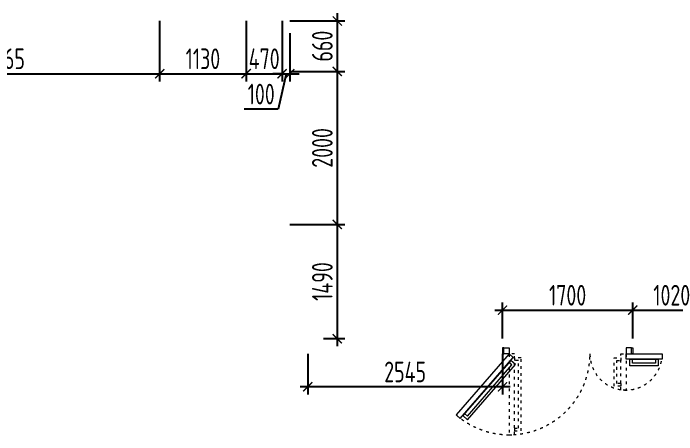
# Model space of a CAD drawing. Header units: millimetres. Extents: x -350007 to 536090, y -888 to 198380.
# Drawn here: x -186055 to -177392, y 65591 to 71096 of the extents above; entities that cross this region are included whole.
import ezdxf

# ---------------------------------------------------------------- set-up
doc = ezdxf.new("R2010")
doc.units = ezdxf.units.MM
doc.linetypes.add('ACAD_ISO03W100', pattern=[30, 12, -18])
doc.layers.add('АР_Двери', color=175, linetype='Continuous', lineweight=18)
doc.layers.add('АР_Размеры нов.', color=15, linetype='Continuous', lineweight=0)
doc.styles.add('ISOCPEUR', font='isocpeur.ttf', dxfattribs={"width": 0.7})
doc.dimstyles.new('R_100', dxfattribs={"dimtxt": 270, "dimasz": 120, "dimexe": 100, "dimexo": 0, "dimgap": 60, "dimtad": 1, "dimdec": 0, "dimrnd": 5, "dimzin": 0, "dimdsep": 46, "dimtxsty": 'ISOCPEUR', "dimblk": 'ARCHTICK', "dimcen": 0, "dimdle": 100, "dimclrd": 256, "dimclre": 256, "dimclrt": 256, "dimadec": 0, "dimazin": 0, "dimtfac": 2, "dimtdec": 0, "dimtofl": 0, "dimtmove": 1, "dimatfit": 3, "dimfxl": 1, "dimtvp": 3, "dimtolj": 1, "dimtzin": 0, "dimarcsym": 0})

# ---------------------------------------------------------------- blocks, each defined once
blk = doc.blocks.new('_ArchTick')
at = {"color": 0, "linetype": 'ByBlock', "const_width": 0.15}
blk.add_lwpolyline([(-0.5, -0.5), (0.5, 0.5)], dxfattribs=at)
blk = doc.blocks.new('*D2760')
at = {"layer": 'Defpoints', "color": 0, "ltscale": 100, "transparency": 16777216}
for p in [(-177966.5, 67218.2), (-179666.5, 66845.7), (-177966.5, 66845.7)]:
    blk.add_point(p, dxfattribs=at)
at = {"layer": 'АР_Размеры нов.', "lineweight": -2, "ltscale": 100, "transparency": 16777216}
for p, q in [((-179666.5, 66845.7), (-179666.5, 67318.2)), ((-177966.5, 66845.7), (-177966.5, 67318.2)), ((-179766.5, 67218.2), (-177866.5, 67218.2))]:
    blk.add_line(p, q, dxfattribs=at)
at = {"layer": 'АР_Размеры нов.', "lineweight": -2, "ltscale": 100, "transparency": 16777216, "xscale": 120, "yscale": 120, "zscale": 120, "rotation": 180}
blk.add_blockref('_ArchTick', (-179666.5, 67218.2), dxfattribs=at)
at = {"layer": 'АР_Размеры нов.', "lineweight": -2, "ltscale": 100, "transparency": 16777216, "xscale": 120, "yscale": 120, "zscale": 120}
blk.add_blockref('_ArchTick', (-177966.5, 67218.2), dxfattribs=at)
at = {"layer": 'АР_Размеры нов.', "ltscale": 100, "transparency": 16777216, "insert": (-178816.5, 67413.2), "char_height": 270, "attachment_point": 5, "style": 'ISOCPEUR'}
blk.add_mtext('\\A1;1700', dxfattribs=at)
blk = doc.blocks.new('дв.1700')
at = {"layer": 'АР_Двери'}
for points in [[(-87, 0), (-87, -80), (-70, -80), (-70, 0), (-87, 0)], [(-70, -80), (-70, 0), (0, 0), (0, -30), (0, -30), (0, -80), (-70, -80)], [(1596, -80), (1596, 0), (1526, 0), (1526, -30), (1526, -30), (1526, -80), (1596, -80)], [(1613, 0), (1613, -80), (1596, -80), (1596, 0), (1613, 0)]]:
    blk.add_lwpolyline(points, dxfattribs=at)
for points in [[(0, -80), (-692, -876), (-639.2, -921.8), (52.7, -125.8)], [(1997.3, -149.9), (1526, -149.9), (1526, -80), (1997.3, -80)], [(19.9, -163.6), (-606.3, -883.9), (-542.2, -939.6), (84, -219.2)], [(1946.9, -234.7), (1576, -234.7), (1576, -149.9), (1946.9, -149.9)], [(1911.9, -199.7), (1611, -199.7), (1611, -149.9), (1911.9, -149.9)], [(-3, -190), (-583.3, -857.5), (-545.7, -890.2), (34.6, -222.7)]]:
    blk.add_lwpolyline(points, close=True, dxfattribs=at)
at = {"layer": 'АР_Двери', "linetype": 'ACAD_ISO03W100', "ltscale": 3}
for points in [[(0, -80), (0, -1134.7), (69.9, -1134.7), (69.9, -80)], [(1456.1, -551.3), (1456.1, -80), (1526, -80), (1526, -551.3)]]:
    blk.add_lwpolyline(points, close=True, dxfattribs=at)
for points in [[(69.9, -1049.5), (69.9, -1084.5), (154.7, -1084.5), (154.7, -130), (69.9, -130), (69.9, -165)], [(69.9, -1049.5), (119.7, -1049.5), (119.7, -165), (69.9, -165)], [(1456.1, -465.9), (1456.1, -500.9), (1371.3, -500.9), (1371.3, -130), (1456.1, -130), (1456.1, -165)], [(1456.1, -465.9), (1406.3, -465.9), (1406.3, -165), (1456.1, -165)]]:
    blk.add_lwpolyline(points, dxfattribs=at)
for centre, radius, start, end in [((0, -80), 1054.7, 228.99999, 0), ((1526, -80), 471.3, 180, 351.4758)]:
    blk.add_arc(centre, radius, start, end, dxfattribs=at)
blk = doc.blocks.new('*D1691')
at = {"layer": 'Defpoints', "color": 0, "ltscale": 500, "transparency": 16777216}
for p in [(-188208.6, 70995.7), (-184143.8, 70995.7), (-184143.8, 70306.3)]:
    blk.add_point(p, dxfattribs=at)
at = {"layer": 'АР_Размеры нов.', "lineweight": -2, "ltscale": 500, "transparency": 16777216}
for p, q in [((-188208.6, 70995.7), (-188208.6, 70206.3)), ((-184143.8, 70995.7), (-184143.8, 70206.3)), ((-188308.6, 70306.3), (-184043.8, 70306.3))]:
    blk.add_line(p, q, dxfattribs=at)
at = {"layer": 'АР_Размеры нов.', "lineweight": -2, "ltscale": 500, "transparency": 16777216, "xscale": 120, "yscale": 120, "zscale": 120, "rotation": 180}
blk.add_blockref('_ArchTick', (-188208.6, 70306.3), dxfattribs=at)
at = {"layer": 'АР_Размеры нов.', "lineweight": -2, "ltscale": 500, "transparency": 16777216, "xscale": 120, "yscale": 120, "zscale": 120}
blk.add_blockref('_ArchTick', (-184143.8, 70306.3), dxfattribs=at)
at = {"layer": 'АР_Размеры нов.', "lineweight": 13, "ltscale": 500, "transparency": 16777216, "insert": (-186176.2, 70501.3), "char_height": 270, "attachment_point": 5, "style": 'ISOCPEUR'}
blk.add_mtext('\\A1;4065', dxfattribs=at)
blk = doc.blocks.new('*D1692')
at = {"layer": 'Defpoints', "color": 0, "ltscale": 500, "transparency": 16777216}
for p in [(-184143.8, 70995.7), (-183013.8, 70995.7), (-183013.8, 70306.3)]:
    blk.add_point(p, dxfattribs=at)
at = {"layer": 'АР_Размеры нов.', "lineweight": -2, "ltscale": 500, "transparency": 16777216}
for p, q in [((-184143.8, 70995.7), (-184143.8, 70206.3)), ((-183013.8, 70995.7), (-183013.8, 70206.3)), ((-184243.8, 70306.3), (-182913.8, 70306.3))]:
    blk.add_line(p, q, dxfattribs=at)
at = {"layer": 'АР_Размеры нов.', "lineweight": -2, "ltscale": 500, "transparency": 16777216, "xscale": 120, "yscale": 120, "zscale": 120, "rotation": 180}
blk.add_blockref('_ArchTick', (-184143.8, 70306.3), dxfattribs=at)
at = {"layer": 'АР_Размеры нов.', "lineweight": -2, "ltscale": 500, "transparency": 16777216, "xscale": 120, "yscale": 120, "zscale": 120}
blk.add_blockref('_ArchTick', (-183013.8, 70306.3), dxfattribs=at)
at = {"layer": 'АР_Размеры нов.', "lineweight": 13, "ltscale": 500, "transparency": 16777216, "insert": (-183578.8, 70501.3), "char_height": 270, "attachment_point": 5, "style": 'ISOCPEUR'}
blk.add_mtext('\\A1;1130', dxfattribs=at)
blk = doc.blocks.new('*D1693')
at = {"layer": 'Defpoints', "color": 0, "ltscale": 500, "transparency": 16777216}
for p in [(-183013.8, 70995.7), (-182543.9, 70995.7), (-182543.9, 70306.3)]:
    blk.add_point(p, dxfattribs=at)
at = {"layer": 'АР_Размеры нов.', "lineweight": -2, "ltscale": 500, "transparency": 16777216}
for p, q in [((-183013.8, 70995.7), (-183013.8, 70206.3)), ((-182543.9, 70995.7), (-182543.9, 70206.3)), ((-183113.8, 70306.3), (-182443.9, 70306.3))]:
    blk.add_line(p, q, dxfattribs=at)
at = {"layer": 'АР_Размеры нов.', "lineweight": -2, "ltscale": 500, "transparency": 16777216, "xscale": 120, "yscale": 120, "zscale": 120, "rotation": 180}
blk.add_blockref('_ArchTick', (-183013.8, 70306.3), dxfattribs=at)
at = {"layer": 'АР_Размеры нов.', "lineweight": -2, "ltscale": 500, "transparency": 16777216, "xscale": 120, "yscale": 120, "zscale": 120}
blk.add_blockref('_ArchTick', (-182543.9, 70306.3), dxfattribs=at)
at = {"layer": 'АР_Размеры нов.', "lineweight": 13, "ltscale": 500, "transparency": 16777216, "insert": (-182778.9, 70501.3), "char_height": 270, "attachment_point": 5, "style": 'ISOCPEUR'}
blk.add_mtext('\\A1;470', dxfattribs=at)
blk = doc.blocks.new('*D1694')
at = {"layer": 'Defpoints', "color": 0, "ltscale": 500, "transparency": 16777216}
for p in [(-182443.9, 70995.7), (-182443.9, 70337.2), (-181824.4, 70337.2)]:
    blk.add_point(p, dxfattribs=at)
at = {"layer": 'АР_Размеры нов.', "lineweight": -2, "ltscale": 500, "transparency": 16777216}
for p, q in [((-181824.4, 71095.7), (-181824.4, 70237.2)), ((-182443.9, 70995.7), (-181724.4, 70995.7)), ((-182443.9, 70337.2), (-181724.4, 70337.2))]:
    blk.add_line(p, q, dxfattribs=at)
at = {"layer": 'АР_Размеры нов.', "lineweight": -2, "ltscale": 500, "transparency": 16777216, "xscale": 120, "yscale": 120, "zscale": 120}
for p, rotation in [((-181824.4, 70995.7), 90), ((-181824.4, 70337.2), 270)]:
    blk.add_blockref('_ArchTick', p, dxfattribs=dict(at, rotation=rotation))
at = {"layer": 'АР_Размеры нов.', "lineweight": 13, "ltscale": 500, "transparency": 16777216, "insert": (-182019.4, 70666.5), "char_height": 270, "attachment_point": 5, "rotation": 90, "style": 'ISOCPEUR'}
blk.add_mtext('\\A1;660', dxfattribs=at)
blk = doc.blocks.new('*D1695')
at = {"layer": 'Defpoints', "color": 0, "ltscale": 500, "transparency": 16777216}
for p in [(-182443.9, 70337.2), (-182443.8, 68337.2), (-181824.4, 68337.2)]:
    blk.add_point(p, dxfattribs=at)
at = {"layer": 'АР_Размеры нов.', "lineweight": -2, "ltscale": 500, "transparency": 16777216}
for p, q in [((-181824.4, 70437.2), (-181824.4, 68237.2)), ((-182443.9, 70337.2), (-181724.4, 70337.2)), ((-182443.8, 68337.2), (-181724.4, 68337.2))]:
    blk.add_line(p, q, dxfattribs=at)
at = {"layer": 'АР_Размеры нов.', "lineweight": -2, "ltscale": 500, "transparency": 16777216, "xscale": 120, "yscale": 120, "zscale": 120}
for p, rotation in [((-181824.4, 70337.2), 90), ((-181824.4, 68337.2), 270)]:
    blk.add_blockref('_ArchTick', p, dxfattribs=dict(at, rotation=rotation))
at = {"layer": 'АР_Размеры нов.', "lineweight": 13, "ltscale": 500, "transparency": 16777216, "insert": (-182019.4, 69337.2), "char_height": 270, "attachment_point": 5, "rotation": 90, "style": 'ISOCPEUR'}
blk.add_mtext('\\A1;2000', dxfattribs=at)
blk = doc.blocks.new('*D1696')
at = {"layer": 'Defpoints', "color": 0, "ltscale": 500, "transparency": 16777216}
for p in [(-182443.8, 68337.2), (-182002.9, 66845.7), (-181824.4, 66845.7)]:
    blk.add_point(p, dxfattribs=at)
at = {"layer": 'АР_Размеры нов.', "lineweight": -2, "ltscale": 500, "transparency": 16777216}
for p, q in [((-181824.4, 68437.2), (-181824.4, 66745.7)), ((-182443.8, 68337.2), (-181724.4, 68337.2)), ((-182002.9, 66845.7), (-181724.4, 66845.7))]:
    blk.add_line(p, q, dxfattribs=at)
at = {"layer": 'АР_Размеры нов.', "lineweight": -2, "ltscale": 500, "transparency": 16777216, "xscale": 120, "yscale": 120, "zscale": 120}
for p, rotation in [((-181824.4, 68337.2), 90), ((-181824.4, 66845.7), 270)]:
    blk.add_blockref('_ArchTick', p, dxfattribs=dict(at, rotation=rotation))
at = {"layer": 'АР_Размеры нов.', "lineweight": 13, "ltscale": 500, "transparency": 16777216, "insert": (-182019.4, 67591.5), "char_height": 270, "attachment_point": 5, "rotation": 90, "style": 'ISOCPEUR'}
blk.add_mtext('\\A1;1490', dxfattribs=at)
blk = doc.blocks.new('*D1697')
at = {"layer": 'Defpoints', "color": 0, "ltscale": 500, "transparency": 16777216}
for p in [(-176946.8, 67218.2), (-177966.5, 66845.7), (-176946.8, 66845.7)]:
    blk.add_point(p, dxfattribs=at)
at = {"layer": 'АР_Размеры нов.', "lineweight": -2, "ltscale": 500, "transparency": 16777216}
for p, q in [((-177966.5, 66845.7), (-177966.5, 67318.2)), ((-176946.8, 66845.7), (-176946.8, 67318.2)), ((-178066.5, 67218.2), (-176846.8, 67218.2))]:
    blk.add_line(p, q, dxfattribs=at)
at = {"layer": 'АР_Размеры нов.', "lineweight": -2, "ltscale": 500, "transparency": 16777216, "xscale": 120, "yscale": 120, "zscale": 120, "rotation": 180}
blk.add_blockref('_ArchTick', (-177966.5, 67218.2), dxfattribs=at)
at = {"layer": 'АР_Размеры нов.', "lineweight": -2, "ltscale": 500, "transparency": 16777216, "xscale": 120, "yscale": 120, "zscale": 120}
blk.add_blockref('_ArchTick', (-176946.8, 67218.2), dxfattribs=at)
at = {"layer": 'АР_Размеры нов.', "lineweight": 13, "ltscale": 500, "transparency": 16777216, "insert": (-177456.6, 67413.2), "char_height": 270, "attachment_point": 5, "style": 'ISOCPEUR'}
blk.add_mtext('\\A1;1020', dxfattribs=at)
blk = doc.blocks.new('*D1739')
at = {"layer": 'Defpoints', "color": 0, "ltscale": 500, "transparency": 16777216}
for p in [(-182543.9, 70834), (-182443.9, 70834), (-182443.9, 70306.3)]:
    blk.add_point(p, dxfattribs=at)
at = {"layer": 'АР_Размеры нов.', "lineweight": -2, "ltscale": 500, "transparency": 16777216}
for p, q in [((-182543.9, 70834), (-182543.9, 70206.3)), ((-182443.9, 70834), (-182443.9, 70206.3)), ((-182543.9, 70306.3), (-182663.9, 70306.3)), ((-182493.9, 70306.3), (-182597.1, 69845.2)), ((-182543.9, 70306.3), (-182443.9, 70306.3)), ((-182443.9, 70306.3), (-182323.9, 70306.3)), ((-182597.1, 69845.2), (-183038.4, 69845.2))]:
    blk.add_line(p, q, dxfattribs=at)
at = {"layer": 'АР_Размеры нов.', "lineweight": -2, "ltscale": 500, "transparency": 16777216, "xscale": 120, "yscale": 120, "zscale": 120}
blk.add_blockref('_ArchTick', (-182543.9, 70306.3), dxfattribs=at)
at = {"layer": 'АР_Размеры нов.', "lineweight": -2, "ltscale": 500, "transparency": 16777216, "xscale": 120, "yscale": 120, "zscale": 120, "rotation": 180}
blk.add_blockref('_ArchTick', (-182443.9, 70306.3), dxfattribs=at)
at = {"layer": 'АР_Размеры нов.', "lineweight": 13, "ltscale": 500, "transparency": 16777216, "insert": (-182817.8, 70040.2), "char_height": 270, "attachment_point": 5, "style": 'ISOCPEUR'}
blk.add_mtext('\\A1;100', dxfattribs=at)
blk = doc.blocks.new('*D2489')
at = {"layer": 'Defpoints', "color": 0, "ltscale": 500, "transparency": 16777216}
for p in [(-182210.4, 66645.7), (-179666.5, 66645.7), (-182210.4, 66216.7)]:
    blk.add_point(p, dxfattribs=at)
at = {"layer": 'АР_Размеры нов.', "lineweight": -2, "ltscale": 500, "transparency": 16777216}
for p, q in [((-182210.4, 66645.7), (-182210.4, 66116.7)), ((-179666.5, 66645.7), (-179666.5, 66116.7)), ((-179566.5, 66216.7), (-182310.4, 66216.7))]:
    blk.add_line(p, q, dxfattribs=at)
at = {"layer": 'АР_Размеры нов.', "lineweight": -2, "ltscale": 500, "transparency": 16777216, "xscale": 120, "yscale": 120, "zscale": 120, "rotation": 180}
blk.add_blockref('_ArchTick', (-182210.4, 66216.7), dxfattribs=at)
at = {"layer": 'АР_Размеры нов.', "lineweight": -2, "ltscale": 500, "transparency": 16777216, "xscale": 120, "yscale": 120, "zscale": 120}
blk.add_blockref('_ArchTick', (-179666.5, 66216.7), dxfattribs=at)
at = {"layer": 'АР_Размеры нов.', "lineweight": 13, "ltscale": 500, "transparency": 16777216, "insert": (-180938.4, 66411.7), "char_height": 270, "attachment_point": 5, "style": 'ISOCPEUR'}
blk.add_mtext('\\A1;2545', dxfattribs=at)

msp = doc.modelspace()

# ---------------------------------------------------------------- block references
at = {"layer": 'АР_Размеры нов.', "color": 3}
msp.add_blockref('дв.1700', (-179579.5, 66725.7), dxfattribs=at)

# ---------------------------------------------------------------- dimensions: what is measured, and where the dimension line sits
at = {"layer": 'АР_Размеры нов.', "lineweight": 13, "ltscale": 500}
for base, p1, p2, picture, middle in [((-181824.3715, 70337.2317), (-182443.8866, 70995.7295), (-182443.8558, 70337.2317), '*D1694', (-182019.3715, 70666.4806)), ((-181824.4, 68337.2), (-182443.9, 70337.2), (-182443.8, 68337.2), '*D1695', (-182019.4, 69337.2)), ((-181824.3715, 66845.6825), (-182443.7868, 68337.2232), (-182002.9474, 66845.6825), '*D1696', (-182019.3715, 67591.4528))]:
    dim = msp.add_linear_dim(base=base, p1=p1, p2=p2, angle=90, dimstyle='R_100', override={"dimpost": '\\X'}, dxfattribs=at)
    dim.commit()
    dim.dimension.update_dxf_attribs({"geometry": picture, "text_midpoint": middle})
for base, p1, p2, override, picture, middle in [((-184143.8, 70306.3), (-188208.6, 70995.7), (-184143.8, 70995.7), {"dimpost": '\\X', "dimfxl": 300, "dimarcsym": 1}, '*D1691', (-186176.2, 70501.3)), ((-183013.8, 70306.3), (-184143.8, 70995.7), (-183013.8, 70995.7), {"dimpost": '\\X', "dimfxl": 300, "dimarcsym": 1}, '*D1692', (-183578.8, 70501.3)), ((-176946.8, 67218.2), (-177966.5, 66845.7), (-176946.8, 66845.7), {"dimpost": '\\X', "dimfxl": 300, "dimarcsym": 1}, '*D1697', (-177456.6, 67413.2)), ((-182210.4, 66216.7), (-179666.5, 66645.7), (-182210.4, 66645.7), {"dimpost": '\\X'}, '*D2489', (-180938.4, 66411.7))]:
    dim = msp.add_linear_dim(base=base, p1=p1, p2=p2, dimstyle='R_100', override=override, dxfattribs=at)
    dim.commit()
    dim.dimension.update_dxf_attribs({"geometry": picture, "text_midpoint": middle})
for base, p1, p2, override, picture, middle in [((-182543.9, 70306.3), (-183013.8, 70995.7), (-182543.9, 70995.7), {"dimpost": '\\X', "dimfxl": 300, "dimarcsym": 1}, '*D1693', (-182778.9, 70306.3)), ((-182443.9, 70306.3), (-182543.9, 70834), (-182443.9, 70834), {"dimpost": '\\X'}, '*D1739', (-182657.1, 69845.2))]:
    dim = msp.add_linear_dim(base=base, p1=p1, p2=p2, dimstyle='R_100', override=override, dxfattribs=at)
    dim.commit()
    dim.dimension.update_dxf_attribs({"geometry": picture, "text_midpoint": middle, "dimtype": 160})
at = {"layer": 'АР_Размеры нов.', "ltscale": 100}
dim = msp.add_linear_dim(base=(-177966.5, 67218.2), p1=(-179666.5, 66845.7), p2=(-177966.5, 66845.7), dimstyle='R_100', override={"dimpost": '\\X', "dimfxl": 300, "dimarcsym": 1}, dxfattribs=at)
dim.commit()
dim.dimension.update_dxf_attribs({"geometry": '*D2760', "text_midpoint": (-178816.5, 67413.2)})

doc.saveas('drawing.dxf')
